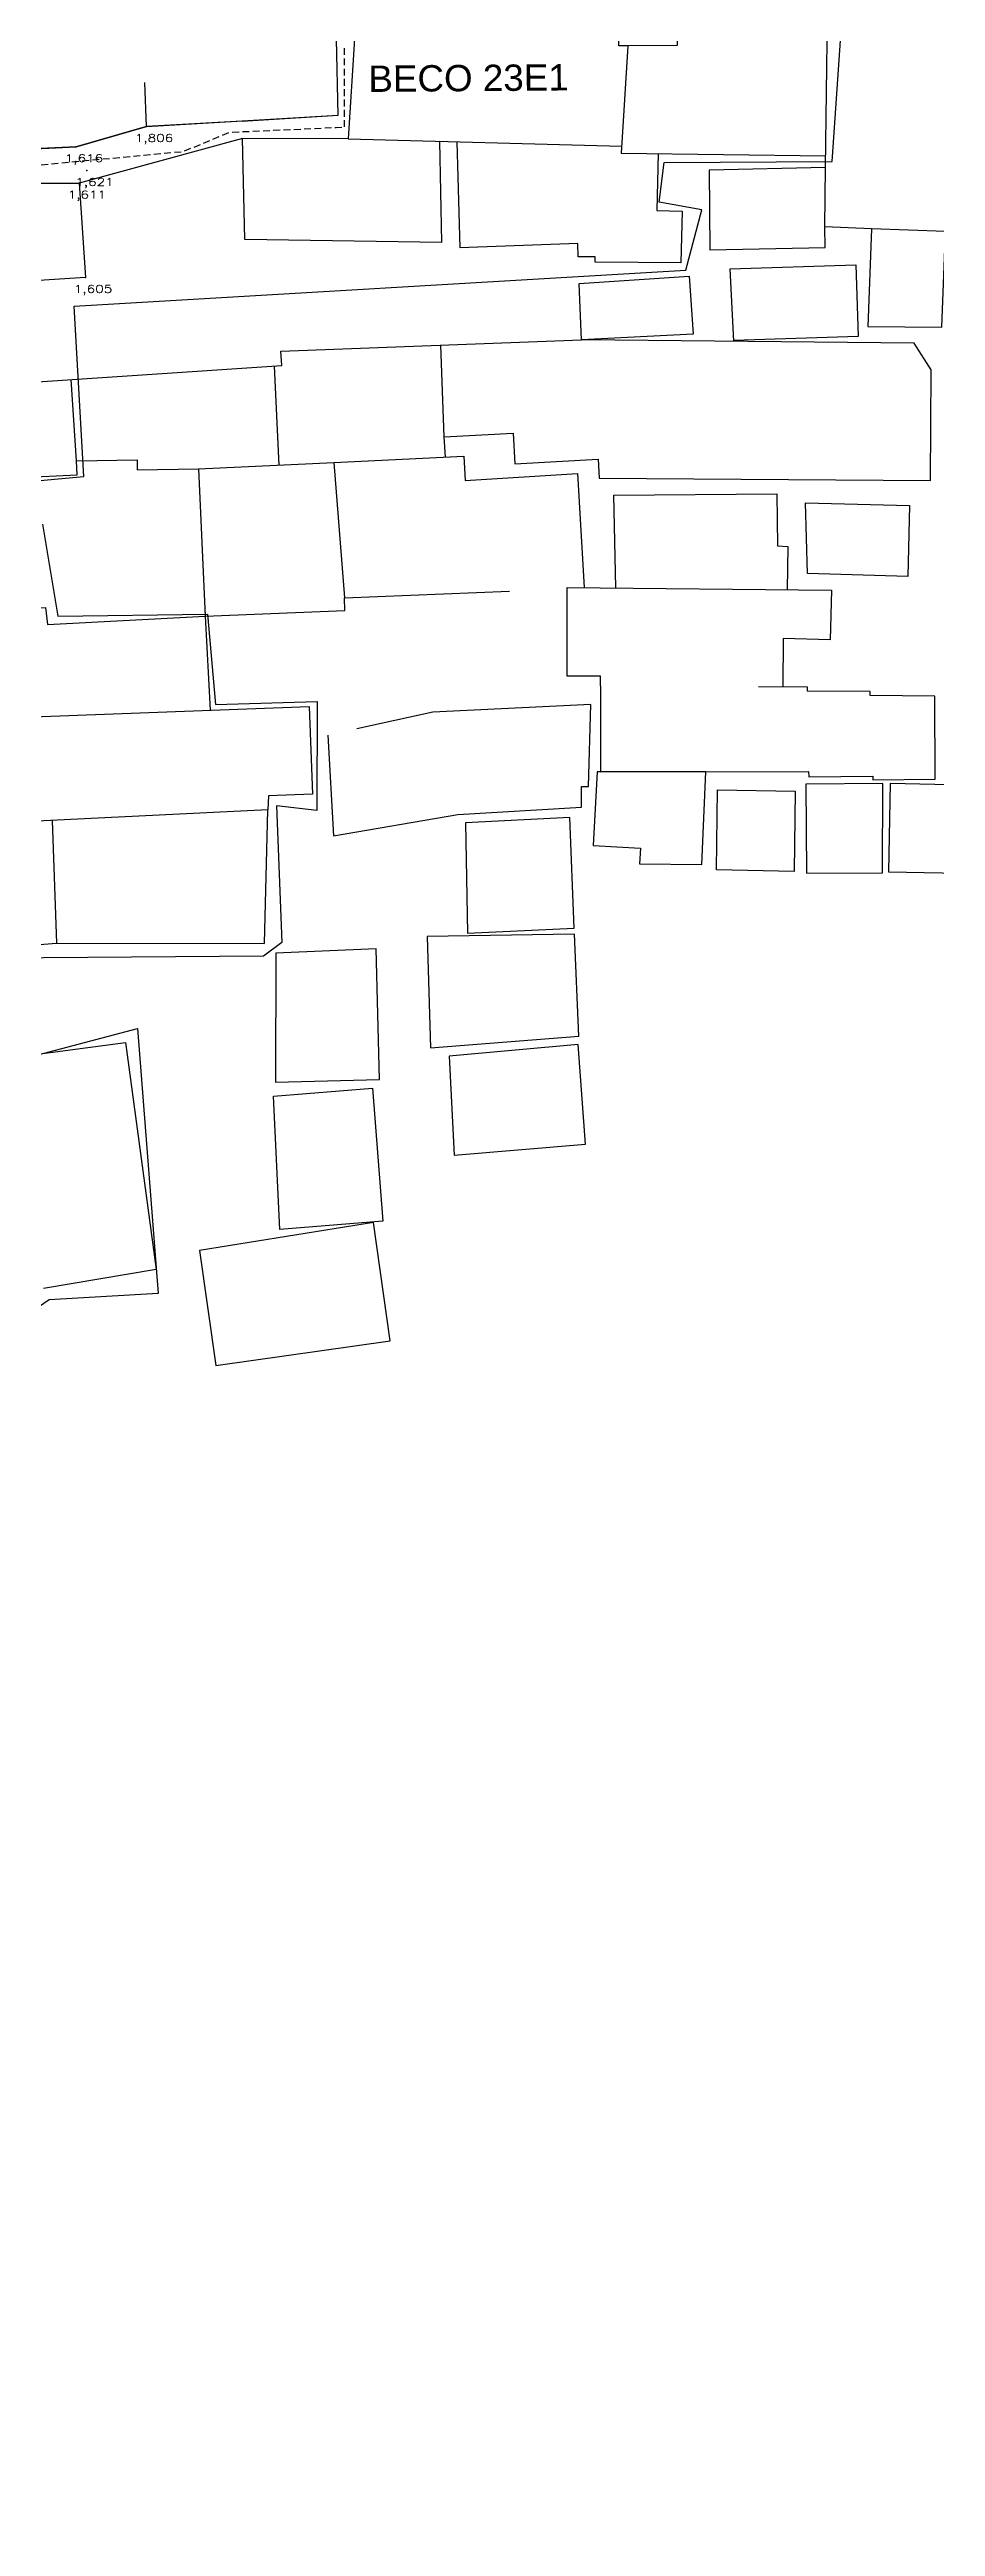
# Model space of a CAD drawing. Extents: x -160 to 364724, y -100 to 7353297.
# Drawn here: x 359322.5 to 359362.9, y 7352322.3 to 7352435.1 of the extents above; entities that cross this region are included whole.
import ezdxf
from ezdxf.enums import TextEntityAlignment as Align

# ---------------------------------------------------------------- set-up
doc = ezdxf.new("R2010")
doc.units = 0
doc.header["$LTSCALE"] = 5
for name, pattern in [('CENTER2', [1.125, 0.75, -0.125, 0.125, -0.125]), ('CONTINUO', [0]), ('DASHDOT2', [12.7, 6.35, -3.175, 0, -3.175]), ('HIDDEN2', [0.1875, 0.125, -0.0625])]:
    doc.linetypes.add(name, pattern=pattern)
for name, color, linetype in [('0-quadras', 6, 'Continuous'), ('_TG', 7, 'CONTINUO'), ('ortofoto', 7, 'Continuous'), ('P_Eixo', 1, 'CENTER2'), ('ZZ-Carimbo Texto', 7, 'Continuous')]:
    doc.layers.add(name, color=color, linetype=linetype)
doc.layers.add('LT-ALINHAMENTO-PREDIAL', color=4, linetype='DASHDOT2', lineweight=25)
doc.styles.add('CARIMBO', font='arial.ttf', dxfattribs={"height": 2})
doc.styles.add('simplex', font='simplex.shx', dxfattribs={"width": 0.8})
doc.styles.get("Standard").update_dxf_attribs({"font": 'arial.ttf'})
picture_1 = doc.add_image_def('image1.tif', size_in_pixel=(14710, 13573))

# ---------------------------------------------------------------- blocks, each defined once
blk = doc.blocks.new('SIMB_PONTO')
at = {"color": 0}
blk.add_point((0, 0), dxfattribs=at)
for tag in ['COTA', 'PONTO', 'DESC']:
    blk.add_attdef(tag, (0, 0), '', height=1)

msp = doc.modelspace()

# ---------------------------------------------------------------- linework, layer by layer
at = {"layer": '0-quadras', "color": 5, "lineweight": 30, "ltscale": 0.3}
for points in [[(359282.036, 7352438.433), (359282.248, 7352428.672), (359300.057, 7352429.183), (359307.175, 7352430.46), (359307.32, 7352429.602), (359318.734, 7352430.461), (359323.747, 7352430.714), (359326.942, 7352431.637), (359335.685, 7352432.154), (359335.611, 7352435.607)], [(359322.209, 7352413.512), (359322.9, 7352409.323), (359329.733, 7352409.407), (359330.094, 7352405.297), (359334.723, 7352405.421), (359334.705, 7352400.466), (359332.871, 7352400.679), (359333.11, 7352394.445), (359332.285, 7352393.821), (359318.247, 7352393.72)]]:
    msp.add_lwpolyline(points, dxfattribs=at)
msp.add_lwpolyline([(359298.497, 7352378.282), (359310.709, 7352381.225), (359321.513, 7352383.606), (359320.679, 7352388.979), (359326.538, 7352390.53), (359327.486, 7352378.442), (359322.517, 7352378.155), (359312.38, 7352371.179), (359318.24, 7352350.299), (359304.272, 7352341.256), (359299.68, 7352349.719), (359294.021, 7352360.369), (359288.408, 7352375.782)], close=True, dxfattribs=at)
at = {"layer": 'LT-ALINHAMENTO-PREDIAL', "color": 8, "ltscale": 3, "flags": 128}
for points in [[(359363.185, 7352422.49), (359363.355, 7352426.843), (359359.987, 7352426.975), (359357.852, 7352427.059), (359357.888, 7352429.769), (359357.979, 7352436.633), (359353.053, 7352436.698), (359351.122, 7352435.997), (359351.126, 7352435.327), (359348.873, 7352435.312), (359348.471, 7352435.31), (359348.669, 7352443.349), (359347.89, 7352443.369), (359347.887, 7352446.127), (359347.464, 7352446.126), (359347.46, 7352449.491), (359350.87, 7352449.241), (359350.886, 7352449.462), (359376.582, 7352445.085), (359377.692, 7352449.675), (359359.163, 7352452.955), (359359.279, 7352453.757), (359348.373, 7352455.451)], [(359348.873, 7352435.312), (359348.58, 7352430.423), (359357.895, 7352430.299)], [(359350.268, 7352430.4), (359350.198, 7352427.799), (359351.356, 7352427.768), (359351.293, 7352425.418), (359347.395, 7352425.453), (359347.398, 7352425.696), (359346.617, 7352425.696)], [(359357.888, 7352429.769), (359352.582, 7352429.649), (359352.61, 7352426.013), (359357.871, 7352426.122), (359357.852, 7352427.059)], [(359359.987, 7352426.975), (359359.812, 7352422.525), (359363.185, 7352422.49)], [(359348.339, 7352410.602), (359348.247, 7352414.833), (359355.676, 7352414.891), (359355.695, 7352412.524), (359356.166, 7352412.496), (359356.146, 7352410.523)], [(359357.073, 7352411.267), (359356.98, 7352414.475), (359361.712, 7352414.367), (359361.638, 7352411.131), (359357.073, 7352411.267)]]:
    msp.add_lwpolyline(points, dxfattribs=at)
for points, elevation in [([(359331.299, 7352431.873), (359335.685, 7352432.154), (359335.611, 7352435.607), (359336.418, 7352435.624), (359336.136, 7352431.068), (359331.318, 7352431.088)], 1.605), ([(359326.942, 7352431.637), (359326.878, 7352433.636)], 1.806), ([(359326.942, 7352431.637), (359323.747, 7352430.714), (359318.734, 7352430.461), (359307.32, 7352429.602), (359307.175, 7352430.46), (359300.057, 7352429.183), (359282.138, 7352428.657)], 1.806), ([(359331.299, 7352431.873), (359326.942, 7352431.637)], 1.605), ([(359340.399, 7352426.339), (359331.427, 7352426.486), (359331.318, 7352431.088)], 1.605), ([(359336.136, 7352431.068), (359348.599, 7352430.738)], 1.605), ([(359340.399, 7352426.339), (359340.313, 7352430.958), (359341.085, 7352430.937), (359341.217, 7352426.099)], 1.605), ([(359282.052, 7352427.291), (359294.989, 7352427.855), (359300.075, 7352428.021), (359301.535, 7352428.143), (359307.863, 7352428.508), (359314.714, 7352428.968), (359323.88, 7352429.052), (359324.163, 7352424.757)], 1.693), ([(359346.617, 7352425.696), (359346.594, 7352426.304), (359341.217, 7352426.099)], 1.605), ([(359324.163, 7352424.757), (359314.209, 7352424.101), (359314.512, 7352419.508), (359333.117, 7352420.733), (359333.073, 7352421.39), (359346.762, 7352421.913), (359346.664, 7352424.474)], 1.605), ([(359346.664, 7352424.474), (359351.681, 7352424.816), (359351.861, 7352422.175), (359346.762, 7352421.913)], 1.605), ([(359353.71, 7352421.846), (359353.55, 7352425.143), (359359.27, 7352425.326), (359359.374, 7352422.056), (359353.708, 7352421.875)], 1.821), ([(359340.515, 7352417.487), (359340.355, 7352421.668)], 1.821), ([(359340.565, 7352416.563), (359340.515, 7352417.487), (359343.651, 7352417.657), (359343.726, 7352416.262), (359347.532, 7352416.468), (359347.579, 7352415.6), (359362.667, 7352415.501), (359362.7, 7352420.543), (359361.928, 7352421.766), (359346.762, 7352421.913)], 1.821), ([(359332.757, 7352420.71), (359332.973, 7352416.199)], 1.605), ([(359323.765, 7352416.402), (359323.522, 7352420.101)], 1.821), ([(359329.319, 7352416.024), (359335.482, 7352416.32), (359335.966, 7352410.145)], 1.821), ([(359335.482, 7352416.32), (359341.409, 7352416.604), (359341.462, 7352415.505), (359346.579, 7352415.816), (359346.895, 7352410.616)], 1.821)]:
    msp.add_lwpolyline(points, dxfattribs=dict(at, elevation=elevation))
at = {"layer": 'LT-ALINHAMENTO-PREDIAL', "color": 8, "flags": 128}
for points, elevation in [([(359320.409, 7352416.099), (359321.194, 7352416.18), (359321.219, 7352415.631), (359323.795, 7352415.755), (359323.765, 7352416.402), (359326.521, 7352416.437), (359326.527, 7352415.988), (359329.319, 7352416.024), (359329.613, 7352409.317), (359335.989, 7352409.577), (359335.966, 7352410.145), (359344.016, 7352410.473), (359344.024, 7352410.294), (359346.11, 7352410.374)], 1.821), ([(359319.576, 7352414.848), (359319.701, 7352412.701), (359321.632, 7352412.948), (359321.919, 7352410.709), (359319.832, 7352410.442), (359319.946, 7352409.555), (359322.35, 7352409.713), (359322.429, 7352408.931), (359329.613, 7352409.317), (359329.847, 7352405.025)], 1.821), ([(359316.133, 7352404.52), (359334.359, 7352405.192), (359334.507, 7352401.197), (359332.504, 7352401.123), (359332.471, 7352400.493)], 1.545), ([(359317.527, 7352393.993), (359322.85, 7352394.406), (359332.327, 7352394.394), (359332.471, 7352400.493), (359314.331, 7352399.589)], 1.957), ([(359322.649, 7352400.003), (359322.85, 7352394.406)], 1.957), ([(359321.655, 7352383.118), (359320.836, 7352389.197), (359325.993, 7352389.892), (359327.388, 7352379.539), (359322.253, 7352378.68)], 1.628)]:
    msp.add_lwpolyline(points, dxfattribs=dict(at, elevation=elevation))
for points in [[(359347.628, 7352406.146), (359347.628, 7352406.582), (359346.115, 7352406.579), (359346.11, 7352410.624), (359358.163, 7352410.503), (359358.092, 7352408.234), (359355.963, 7352408.301), (359355.948, 7352406.09)], [(359347.628, 7352406.146), (359347.634, 7352402.218), (359357.115, 7352402.232), (359357.125, 7352401.998), (359360.045, 7352402.026), (359360.047, 7352401.86), (359362.881, 7352401.886), (359362.872, 7352405.677), (359359.921, 7352405.704), (359359.923, 7352405.878), (359357.062, 7352405.905), (359357.064, 7352406.082), (359347.628, 7352406.146)], [(359335.214, 7352403.892), (359335.472, 7352399.3), (359341.14, 7352400.281), (359346.768, 7352400.616), (359346.77, 7352401.559), (359347.085, 7352401.558), (359347.198, 7352405.293), (359340, 7352404.944), (359335.214, 7352403.892)], [(359347.489, 7352402.218), (359347.307, 7352398.867), (359349.456, 7352398.75), (359349.417, 7352398.021), (359352.252, 7352397.994), (359352.437, 7352402.225), (359347.489, 7352402.218)], [(359352.923, 7352397.753), (359352.972, 7352401.395), (359356.511, 7352401.347), (359356.462, 7352397.679), (359352.923, 7352397.753)], [(359360.498, 7352401.683), (359356.992, 7352401.657), (359357.019, 7352397.602), (359360.477, 7352397.625), (359360.498, 7352401.683)], [(359360.835, 7352401.693), (359360.757, 7352397.664), (359364.829, 7352397.585), (359364.907, 7352401.602), (359360.835, 7352401.693)], [(359341.481, 7352399.895), (359341.58, 7352394.874), (359346.428, 7352395.095), (359346.23, 7352400.141), (359341.481, 7352399.895)], [(359339.74, 7352394.724), (359339.881, 7352389.646), (359346.653, 7352390.174), (359346.445, 7352394.827), (359339.74, 7352394.724)], [(359332.839, 7352393.963), (359332.827, 7352388.084), (359337.559, 7352388.204), (359337.408, 7352394.154), (359332.839, 7352393.963)], [(359340.746, 7352389.268), (359340.959, 7352384.749), (359346.955, 7352385.256), (359346.619, 7352389.792), (359340.746, 7352389.268)], [(359333.017, 7352381.359), (359332.733, 7352387.44), (359337.239, 7352387.798), (359337.721, 7352381.736), (359333.017, 7352381.359)], [(359329.367, 7352380.412), (359330.109, 7352375.165), (359338.052, 7352376.288), (359337.288, 7352381.689), (359329.367, 7352380.412)]]:
    msp.add_lwpolyline(points, dxfattribs=at)
at = {"layer": 'P_Eixo', "color": 1, "linetype": 'HIDDEN2', "ltscale": 0.5, "flags": 128}
for points in [[(359335.976, 7352431.612), (359335.966, 7352435.35)], [(359277.673, 7352427.807), (359293.039, 7352428.244), (359320.644, 7352429.752), (359328.628, 7352430.495), (359330.71, 7352431.371), (359335.589, 7352431.59), (359335.976, 7352431.612)]]:
    msp.add_lwpolyline(points, dxfattribs=at)

# ---------------------------------------------------------------- block references
at = {"layer": '_TG', "color": 3}
ref = msp.add_blockref('SIMB_PONTO', (359326.942, 7352431.637, 1.806), dxfattribs=at)
ref.add_attrib('COTA', '1,806', dxfattribs={"layer": '0', "color": 8, "height": 0.35, "style": 'simplex', "width": 1.329114, "flags": 8}).set_placement((359326.417, 7352430.937), (359328.167, 7352430.937), align=Align.FIT)
for p in [(359326.942, 7352431.637, 1.806), (359323.747, 7352430.714, 1.616), (359324.229, 7352429.63, 1.621), (359323.88, 7352429.052, 1.611), (359324.163, 7352424.757, 1.605)]:
    msp.add_blockref('SIMB_PONTO', p, dxfattribs=at)
ref = msp.add_blockref('SIMB_PONTO', (359323.747, 7352430.714, 1.616), dxfattribs=at)
ref.add_attrib('COTA', '1,616', dxfattribs={"layer": '0', "color": 8, "height": 0.35, "style": 'simplex', "width": 1.4, "flags": 8}).set_placement((359323.222, 7352430.014), (359324.972, 7352430.014), align=Align.FIT)
ref = msp.add_blockref('SIMB_PONTO', (359324.229, 7352429.63, 1.621), dxfattribs=at)
ref.add_attrib('COTA', '1,621', dxfattribs={"layer": '0', "color": 8, "height": 0.35, "style": 'simplex', "width": 1.478873, "flags": 8}).set_placement((359323.704, 7352428.93), (359325.454, 7352428.93), align=Align.FIT)
ref = msp.add_blockref('SIMB_PONTO', (359323.88, 7352429.052, 1.611), dxfattribs=at)
ref.add_attrib('COTA', '1,611', dxfattribs={"layer": '0', "color": 8, "height": 0.35, "style": 'simplex', "width": 1.567164, "flags": 8}).set_placement((359323.355, 7352428.352), (359325.105, 7352428.352), align=Align.FIT)
ref = msp.add_blockref('SIMB_PONTO', (359324.163, 7352424.757, 1.605), dxfattribs=at)
ref.add_attrib('COTA', '1,605', dxfattribs={"layer": '0', "color": 8, "height": 0.35, "style": 'simplex', "width": 1.3125, "flags": 8}).set_placement((359323.638, 7352424.057), (359325.388, 7352424.057), align=Align.FIT)

# ---------------------------------------------------------------- next in the draw order: wipeouts: each hides what was drawn before it
at = {"linetype": 'Continuous', "ltscale": 4}
msp.add_wipeout([(359336.767, 7352432.763), (359346.308, 7352432.838), (359346.292, 7352434.921), (359336.751, 7352434.845)], dxfattribs=at).dxf.layer = 'ZZ-Carimbo Texto'

# ---------------------------------------------------------------- next in the draw order: wipeouts: each hides what was drawn before it
msp.add_wipeout([(359336.767, 7352432.763), (359346.308, 7352432.838), (359346.292, 7352434.921), (359336.751, 7352434.845)], dxfattribs=at).dxf.layer = 'ZZ-Carimbo Texto'

# ---------------------------------------------------------------- next in the draw order: linework, layer by layer
at = {"layer": '0-quadras', "color": 5, "lineweight": 30, "ltscale": 0.3}
msp.add_lwpolyline([(359336.418, 7352435.624), (359336.136, 7352431.068), (359331.318, 7352431.088), (359323.88, 7352429.052), (359314.714, 7352428.968), (359300.078, 7352427.985), (359282.289, 7352427.298), (359282.733, 7352412.39), (359292.931, 7352413.405), (359301.321, 7352413.963), (359320.772, 7352415.847), (359321.273, 7352415.422), (359324.087, 7352415.687), (359323.644, 7352423.443), (359351.516, 7352425.089), (359352.253, 7352427.842), (359350.313, 7352428.178), (359350.54, 7352429.988), (359358.195, 7352430.031), (359358.676, 7352437.082)], dxfattribs=at)

# ---------------------------------------------------------------- next in the draw order: texts
at = {"layer": 'ZZ-Carimbo Texto', "linetype": 'Continuous', "ltscale": 4, "style": 'CARIMBO'}
msp.add_text('BECO 23E1', height=1.2, rotation=0.45155, dxfattribs=at).set_placement((359341.622, 7352433.842), align=Align.MIDDLE_CENTER)

# ---------------------------------------------------------------- next in the draw order: pictures from other files: only their frames are drawn
image = msp.add_image(picture_1, insert=(359073.892, 7352258.636), size_in_units=(734.398, 677.634), dxfattribs=dict(fade=70))
image.dxf.flags = 14
at = {"layer": 'ortofoto'}
image = msp.add_image(picture_1, insert=(359073.892, 7352258.636), size_in_units=(734.398, 677.634), dxfattribs=dict(at, fade=29))
image.dxf.flags = 14

doc.saveas('drawing.dxf')
